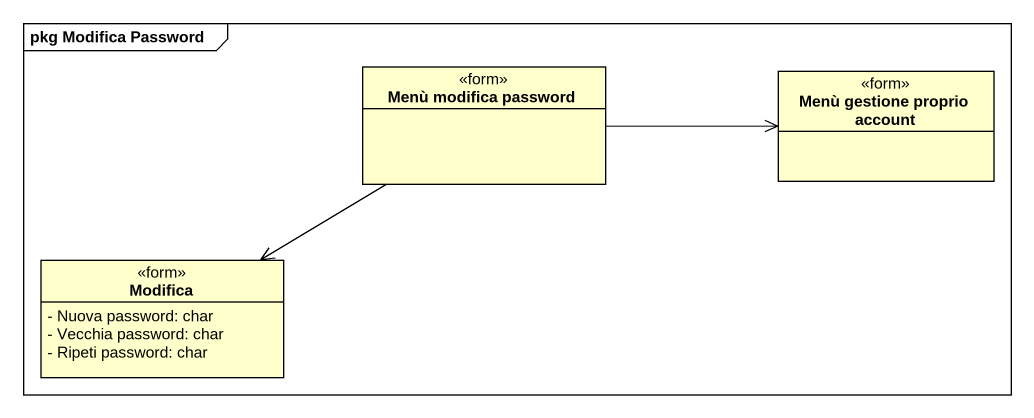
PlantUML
@startuml
mainframe pkg Modifica Password
hide circle
hide empty members
skinparam classAttributeIconSize 0
class "Menù modifica password" as Menù_modifica_password <<form>>
class "Menù gestione proprio account" as Menù_gestione_proprio <<form>>
class Modifica <<form>> {
  - Nuova password: char
  - Vecchia password: char
  - Ripeti password: char
}
Menù_modifica_password -right-> Menù_gestione_proprio
Menù_modifica_password --> Modifica
@enduml
